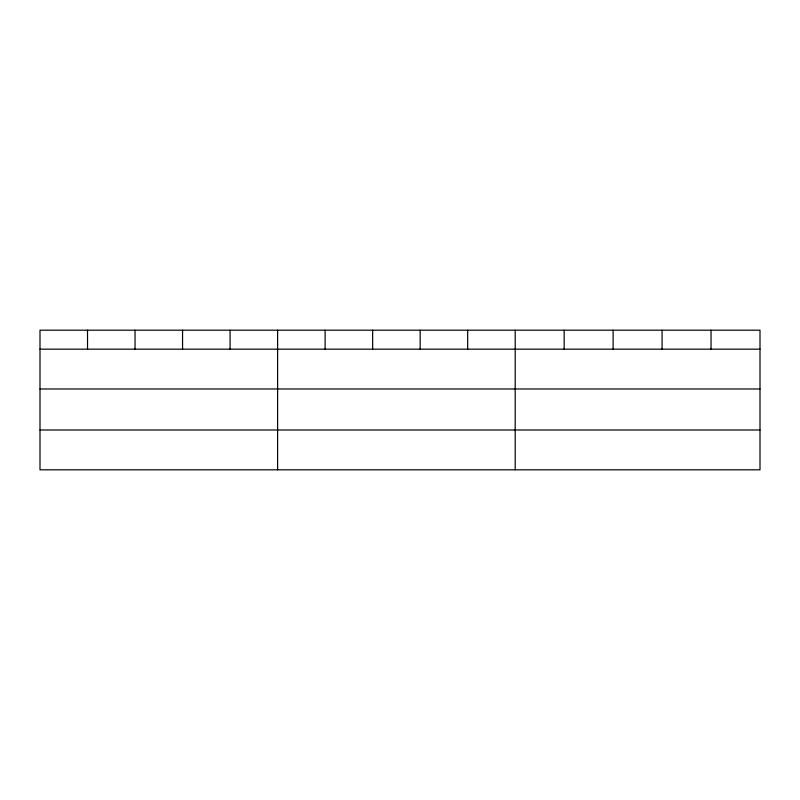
<?xml version="1.0" encoding="UTF-8"?>
<svg xmlns="http://www.w3.org/2000/svg" width="800" height="800" viewBox="0 0 800 800"><rect width="100%" height="100%" fill="white"/><g stroke="black" fill="none" stroke-linecap="round" stroke-linejoin="round"><path stroke-width="1.2" d="M760 388.98L760 330.19L40 330.19L40 469.81L760 469.81L760 388.98L40 388.98M40 349.17L760 349.17M40 430L760 430M711.04 330.19L711.04 349.17M662.08 330.19L662.08 349.17M613.12 330.19L613.12 349.17M564.16 330.19L564.16 349.17M515.2 330.19L515.2 469.81M467.68 330.19L467.68 349.17M420.16 330.19L420.16 349.17M372.64 330.19L372.64 349.17M325.12 330.19L325.12 349.17M277.6 330.19L277.6 469.81M230.08 330.19L230.08 349.17M182.56 330.19L182.56 349.17M135.04 330.19L135.04 349.17M87.52 330.19L87.52 349.17"/></g></svg>
